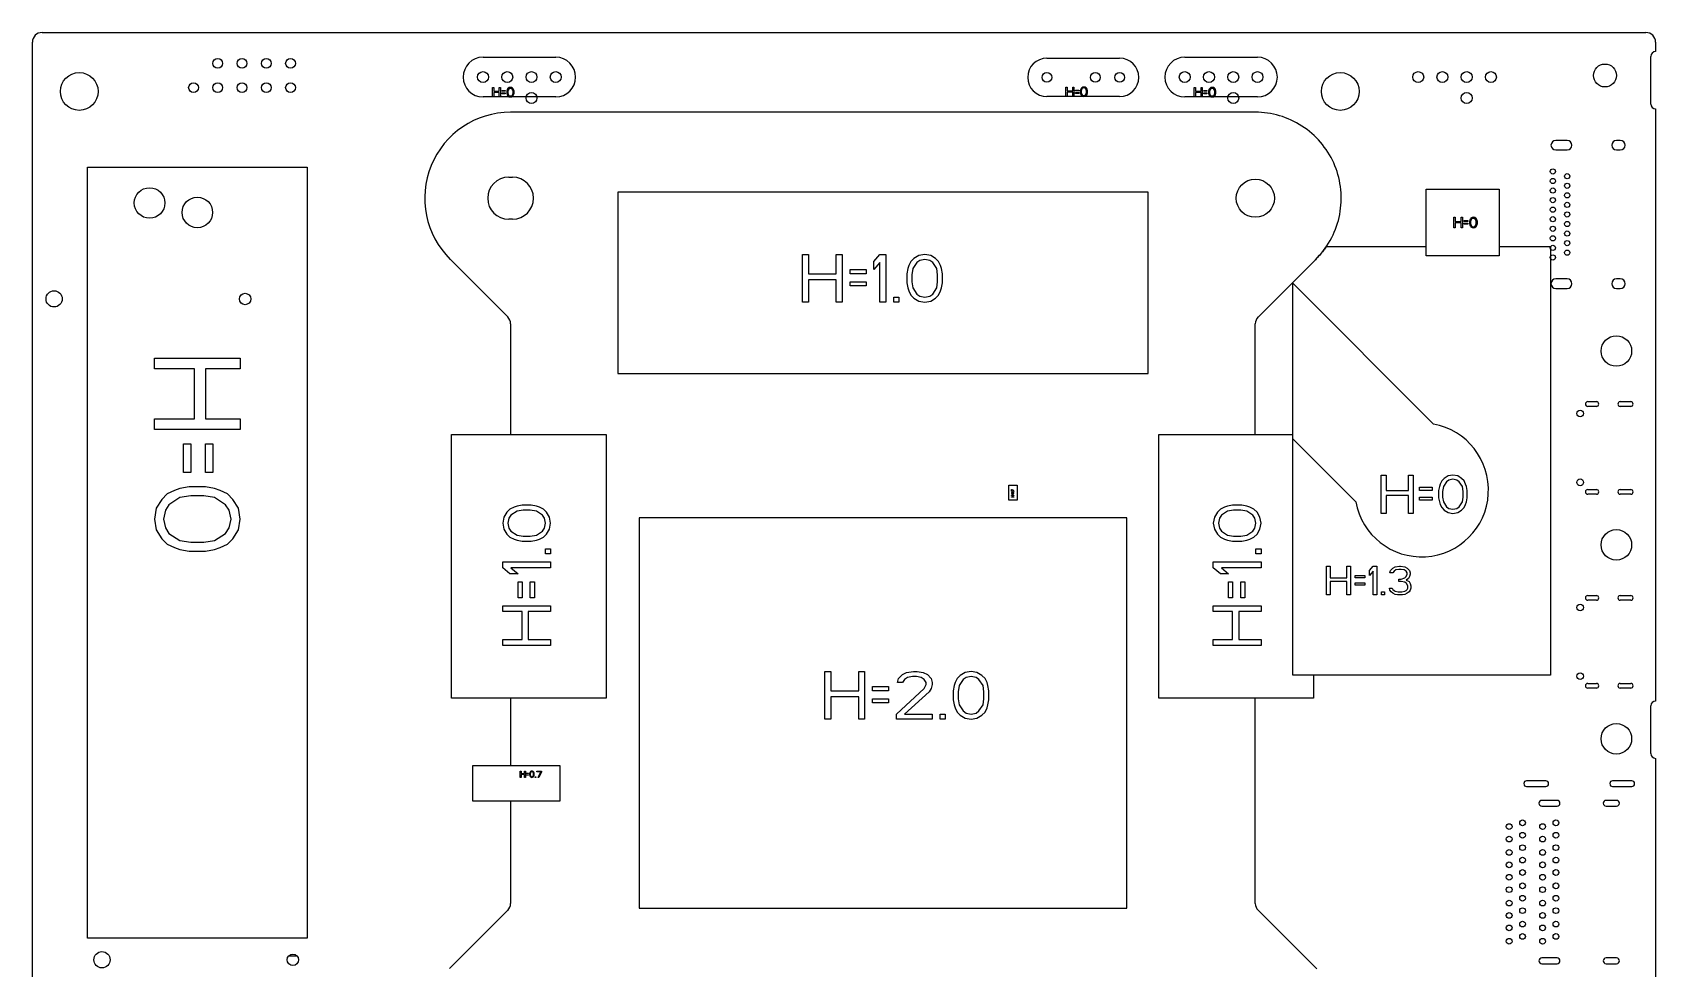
# Model space of a CAD drawing. Header units: millimetres. Extents: x 0 to 841, y 0 to 594.
# Drawn here: x 467.2 to 637.2, y 385.1 to 483.1 of the extents above; entities that cross this region are included whole.
import ezdxf

# ---------------------------------------------------------------- set-up
doc = ezdxf.new("R2010")
doc.units = ezdxf.units.MM
doc.header["$LTSCALE"] = 46.255
doc.layers.add('ASSEM_MEM', color=7, linetype='CONTINUOUS')

msp = doc.modelspace()

# ---------------------------------------------------------------- linework, layer by layer
at = {"layer": 'ASSEM_MEM', "color": 7, "linetype": 'CONTINUOUS'}
for p, q in [((468.24, 483.1), (636.24, 483.1)), ((467.24, 314.1), (467.24, 482.1)), ((637.24, 482.1), (637.24, 481.1)), ((514.43, 480.51), (522.05, 480.51)), ((573.49, 480.41), (581.11, 480.41)), ((587.93, 480.51), (595.55, 480.51)), ((636.74, 475.6), (636.74, 480.6)), ((522.05, 476.35), (514.43, 476.35)), ((581.11, 476.39), (573.49, 476.39)), ((595.55, 476.35), (587.93, 476.35)), ((595.32, 474.75), (517.31, 474.75)), ((637.24, 475.1), (637.24, 413.1)), ((627.99, 471.8), (626.79, 471.8)), ((633.55, 471.8), (633.15, 471.8)), ((626.79, 470.8), (627.99, 470.8)), ((633.15, 470.8), (633.55, 470.8)), ((473.01, 388.26), (473.01, 469.01)), ((473.01, 469.01), (496.01, 469.01)), ((496.01, 469.01), (496.01, 388.26)), ((517.12, 467.95), (517.52, 467.95)), ((528.55, 466.39), (528.55, 447.41)), ((584.09, 466.39), (528.55, 466.39)), ((584.09, 447.41), (584.09, 466.39)), ((613.22, 459.7), (613.22, 466.7)), ((613.22, 466.7), (620.87, 466.7)), ((620.87, 466.7), (620.87, 459.7)), ((517.52, 463.55), (517.12, 463.55)), ((602.77, 460.7), (613.22, 460.7)), ((620.87, 460.7), (626.24, 460.7)), ((626.24, 460.7), (626.24, 415.8)), ((511, 459.35), (517.03, 453.32)), ((595.61, 453.31), (601.61, 459.31)), ((601.69, 459.39), (601.61, 459.31)), ((620.87, 459.7), (613.22, 459.7)), ((627.99, 457.3), (626.79, 457.3)), ((633.55, 457.3), (633.15, 457.3)), ((599.24, 415.8), (599.24, 456.94)), ((613.98, 442.09), (599.24, 456.84)), ((626.79, 456.3), (627.99, 456.3)), ((633.15, 456.3), (633.55, 456.3)), ((517.32, 452.61), (517.32, 441.01)), ((595.32, 441.01), (595.32, 452.61)), ((528.55, 447.41), (584.09, 447.41)), ((630.14, 444.45), (631.04, 444.45)), ((631.04, 443.95), (630.14, 443.95)), ((633.54, 444.45), (634.64, 444.45)), ((634.64, 443.95), (633.54, 443.95)), ((511.12, 413.41), (511.12, 441.01)), ((511.12, 441.01), (527.32, 441.01)), ((527.32, 441.01), (527.32, 413.41)), ((585.22, 413.41), (585.22, 441.01)), ((585.22, 441.01), (599.24, 441.01)), ((599.24, 440.57), (605.85, 433.96)), ((569.49, 434.12), (569.49, 435.69)), ((569.49, 435.69), (570.38, 435.69)), ((570.38, 435.69), (570.38, 434.12)), ((630.14, 435.25), (631.04, 435.25)), ((633.54, 435.25), (634.64, 435.25)), ((570.38, 434.12), (569.49, 434.12)), ((631.04, 434.75), (630.14, 434.75)), ((634.64, 434.75), (633.54, 434.75)), ((530.77, 432.27), (530.77, 391.4)), ((581.87, 432.27), (530.77, 432.27)), ((581.87, 391.4), (581.87, 432.27)), ((602.79, 427.21), (603.17, 427.21)), ((602.79, 424.21), (602.79, 427.21)), ((603.17, 427.21), (603.17, 426)), ((604.92, 427.21), (605.29, 427.21)), ((604.92, 426), (604.92, 427.21)), ((605.29, 427.21), (605.29, 424.21)), ((607.29, 426.76), (607.67, 427.21)), ((607.29, 426.25), (607.29, 426.76)), ((607.67, 426.7), (607.29, 426.25)), ((607.67, 427.21), (608.04, 427.21)), ((607.67, 424.21), (607.67, 426.7)), ((608.04, 427.21), (608.04, 424.21)), ((609.42, 426.51), (609.48, 426.76)), ((609.48, 426.76), (609.73, 427.02)), ((609.73, 427.02), (609.98, 427.15)), ((609.86, 426.7), (609.73, 426.51)), ((610.04, 426.83), (609.86, 426.7)), ((609.98, 427.15), (610.42, 427.21)), ((610.36, 426.89), (610.04, 426.83)), ((610.61, 426.89), (610.36, 426.89)), ((610.42, 427.21), (610.54, 427.21)), ((610.54, 427.21), (610.98, 427.15)), ((610.92, 426.83), (610.61, 426.89)), ((611.11, 426.7), (610.92, 426.83)), ((610.98, 427.15), (611.23, 427.02)), ((611.23, 426.51), (611.11, 426.7)), ((611.23, 427.02), (611.48, 426.76)), ((611.48, 426.76), (611.54, 426.51)), ((603.17, 426), (604.92, 426)), ((604.92, 425.62), (603.17, 425.62)), ((603.17, 425.62), (603.17, 424.21)), ((604.92, 424.21), (604.92, 425.62)), ((605.79, 426.25), (606.79, 426.25)), ((605.79, 426), (605.79, 426.25)), ((606.79, 426), (605.79, 426)), ((605.79, 425.49), (606.79, 425.49)), ((605.79, 425.23), (605.79, 425.49)), ((606.79, 425.23), (605.79, 425.23)), ((606.79, 426.25), (606.79, 426)), ((606.79, 425.49), (606.79, 425.23)), ((609.73, 426.51), (609.42, 426.51)), ((610.36, 425.87), (610.61, 425.87)), ((610.36, 425.62), (610.36, 425.87)), ((610.61, 425.62), (610.36, 425.62)), ((610.61, 425.87), (610.98, 426)), ((610.98, 425.55), (610.61, 425.62)), ((610.98, 426), (611.11, 426.13)), ((611.17, 425.42), (610.98, 425.55)), ((611.11, 426.13), (611.23, 426.38)), ((611.36, 425.93), (611.11, 425.74)), ((611.11, 425.74), (611.42, 425.62)), ((611.29, 425.17), (611.17, 425.42)), ((611.23, 426.38), (611.23, 426.51)), ((611.29, 424.91), (611.29, 425.17)), ((611.48, 426.13), (611.36, 425.93)), ((611.42, 425.62), (611.54, 425.42)), ((611.54, 426.38), (611.48, 426.13)), ((611.54, 426.51), (611.54, 426.38)), ((611.54, 425.42), (611.61, 425.17)), ((611.61, 425.17), (611.61, 424.91)), ((603.17, 424.21), (602.79, 424.21)), ((605.29, 424.21), (604.92, 424.21)), ((608.04, 424.21), (607.67, 424.21)), ((608.54, 424.53), (608.86, 424.53)), ((608.54, 424.21), (608.54, 424.53)), ((608.86, 424.21), (608.54, 424.21)), ((608.86, 424.53), (608.86, 424.21)), ((609.36, 424.91), (609.67, 424.91)), ((609.42, 424.72), (609.36, 424.91)), ((609.54, 424.53), (609.42, 424.72)), ((609.73, 424.4), (609.54, 424.53)), ((609.67, 424.91), (609.73, 424.79)), ((609.73, 424.79), (609.86, 424.66)), ((609.98, 424.27), (609.73, 424.4)), ((609.86, 424.66), (609.98, 424.59)), ((609.98, 424.59), (610.29, 424.53)), ((610.23, 424.21), (609.98, 424.27)), ((610.73, 424.21), (610.23, 424.21)), ((610.29, 424.53), (610.67, 424.53)), ((610.67, 424.53), (610.98, 424.59)), ((610.98, 424.27), (610.73, 424.21)), ((610.98, 424.59), (611.11, 424.66)), ((611.23, 424.4), (610.98, 424.27)), ((611.11, 424.66), (611.23, 424.79)), ((611.23, 424.79), (611.29, 424.91)), ((611.42, 424.53), (611.23, 424.4)), ((611.54, 424.72), (611.42, 424.53)), ((611.61, 424.91), (611.54, 424.72)), ((630.14, 424.15), (631.04, 424.15)), ((631.04, 423.65), (630.14, 423.65)), ((633.54, 424.15), (634.64, 424.15)), ((634.64, 423.65), (633.54, 423.65)), ((626.24, 415.8), (599.24, 415.8)), ((601.42, 415.8), (601.42, 413.41)), ((630.14, 414.95), (631.04, 414.95)), ((633.54, 414.95), (634.64, 414.95)), ((527.32, 413.41), (511.12, 413.41)), ((517.32, 413.41), (517.32, 406.34)), ((601.42, 413.41), (585.22, 413.41)), ((595.32, 391.9), (595.32, 413.41)), ((631.04, 414.45), (630.14, 414.45)), ((634.64, 414.45), (633.54, 414.45)), ((636.74, 407.6), (636.74, 412.6)), ((513.35, 402.63), (513.35, 406.34)), ((513.35, 406.34), (522.49, 406.34)), ((522.49, 406.34), (522.49, 402.63)), ((637.24, 407.1), (637.24, 332.1)), ((625.74, 404.75), (623.74, 404.75)), ((634.75, 404.75), (632.75, 404.75)), ((623.74, 404.15), (625.74, 404.15)), ((632.75, 404.15), (634.75, 404.15)), ((522.49, 402.63), (513.35, 402.63)), ((517.32, 402.63), (517.32, 391.89)), ((626.93, 402.7), (625.33, 402.7)), ((625.33, 402.1), (626.93, 402.1)), ((633.16, 402.7), (632.06, 402.7)), ((632.06, 402.1), (633.16, 402.1)), ((517.03, 391.19), (510.93, 385.09)), ((530.77, 391.4), (581.87, 391.4)), ((601.75, 385.05), (595.61, 391.19)), ((496.01, 388.26), (473.01, 388.26)), ((494.95, 386.4), (494.08, 386.4)), ((626.93, 386.2), (625.33, 386.2)), ((633.16, 386.2), (632.06, 386.2)), ((625.33, 385.6), (626.93, 385.6)), ((632.06, 385.6), (633.16, 385.6))]:
    msp.add_line(p, q, dxfattribs=at)
at = {"layer": 'ASSEM_MEM', "color": 40, "linetype": 'CONTINUOUS'}
for p, q in [((515.43, 476.35), (515.43, 477.35)), ((515.43, 477.35), (515.56, 477.35)), ((515.56, 477.35), (515.56, 476.95)), ((515.56, 476.95), (516.14, 476.95)), ((515.56, 476.82), (515.56, 476.35)), ((516.14, 476.82), (515.56, 476.82)), ((516.14, 476.95), (516.14, 477.35)), ((516.14, 477.35), (516.26, 477.35)), ((516.14, 476.35), (516.14, 476.82)), ((516.26, 477.35), (516.26, 476.35)), ((516.43, 476.95), (516.43, 477.04)), ((516.43, 477.04), (516.76, 477.04)), ((516.76, 476.95), (516.43, 476.95)), ((516.43, 476.69), (516.43, 476.78)), ((516.43, 476.78), (516.76, 476.78)), ((516.76, 476.69), (516.43, 476.69)), ((516.76, 477.04), (516.76, 476.95)), ((516.76, 476.78), (516.76, 476.69)), ((516.95, 477.06), (516.93, 476.95)), ((516.93, 476.95), (516.93, 476.76)), ((516.93, 476.76), (516.95, 476.65)), ((516.97, 477.12), (516.95, 477.06)), ((516.95, 476.65), (516.97, 476.59)), ((517.01, 477.21), (516.97, 477.12)), ((516.97, 476.59), (517.01, 476.5)), ((517.08, 477.27), (517.01, 477.21)), ((517.01, 476.5), (517.08, 476.44)), ((517.06, 477.06), (517.03, 476.93)), ((517.03, 476.93), (517.03, 476.78)), ((517.03, 476.78), (517.06, 476.65)), ((517.14, 477.18), (517.06, 477.06)), ((517.06, 476.65), (517.14, 476.52)), ((517.18, 477.33), (517.08, 477.27)), ((517.08, 476.44), (517.18, 476.38)), ((517.2, 477.23), (517.14, 477.18)), ((517.14, 476.52), (517.2, 476.48)), ((517.31, 477.35), (517.18, 477.33)), ((517.18, 476.38), (517.31, 476.35)), ((517.31, 477.25), (517.2, 477.23)), ((517.2, 476.48), (517.31, 476.46)), ((517.43, 477.33), (517.31, 477.35)), ((517.41, 477.23), (517.31, 477.25)), ((517.31, 476.46), (517.41, 476.48)), ((517.31, 476.35), (517.43, 476.38)), ((517.47, 477.18), (517.41, 477.23)), ((517.41, 476.48), (517.47, 476.52)), ((517.53, 477.27), (517.43, 477.33)), ((517.43, 476.38), (517.53, 476.44)), ((517.56, 477.06), (517.47, 477.18)), ((517.47, 476.52), (517.56, 476.65)), ((517.6, 477.21), (517.53, 477.27)), ((517.53, 476.44), (517.6, 476.5)), ((517.58, 476.93), (517.56, 477.06)), ((517.56, 476.65), (517.58, 476.78)), ((517.58, 476.78), (517.58, 476.93)), ((517.64, 477.12), (517.6, 477.21)), ((517.6, 476.5), (517.64, 476.59)), ((517.66, 477.06), (517.64, 477.12)), ((517.64, 476.59), (517.66, 476.65)), ((517.68, 476.95), (517.66, 477.06)), ((517.66, 476.65), (517.68, 476.76)), ((517.68, 476.76), (517.68, 476.95)), ((575.49, 476.39), (575.49, 477.39)), ((575.49, 477.39), (575.62, 477.39)), ((575.62, 477.39), (575.62, 476.99)), ((575.62, 476.99), (576.2, 476.99)), ((575.62, 476.86), (575.62, 476.39)), ((576.2, 476.86), (575.62, 476.86)), ((576.2, 476.99), (576.2, 477.39)), ((576.2, 477.39), (576.32, 477.39)), ((576.2, 476.39), (576.2, 476.86)), ((576.32, 477.39), (576.32, 476.39)), ((576.49, 476.99), (576.49, 477.07)), ((576.49, 477.07), (576.82, 477.07)), ((576.82, 476.99), (576.49, 476.99)), ((576.49, 476.73), (576.49, 476.82)), ((576.49, 476.82), (576.82, 476.82)), ((576.82, 476.73), (576.49, 476.73)), ((576.82, 477.07), (576.82, 476.99)), ((576.82, 476.82), (576.82, 476.73)), ((577.01, 477.1), (576.99, 476.99)), ((576.99, 476.99), (576.99, 476.8)), ((576.99, 476.8), (577.01, 476.69)), ((577.03, 477.16), (577.01, 477.1)), ((577.01, 476.69), (577.03, 476.63)), ((577.07, 477.24), (577.03, 477.16)), ((577.03, 476.63), (577.07, 476.54)), ((577.14, 477.31), (577.07, 477.24)), ((577.07, 476.54), (577.14, 476.48)), ((577.12, 477.1), (577.09, 476.97)), ((577.09, 476.97), (577.09, 476.82)), ((577.09, 476.82), (577.12, 476.69)), ((577.2, 477.22), (577.12, 477.1)), ((577.12, 476.69), (577.2, 476.56)), ((577.24, 477.37), (577.14, 477.31)), ((577.14, 476.48), (577.24, 476.42)), ((577.26, 477.27), (577.2, 477.22)), ((577.2, 476.56), (577.26, 476.52)), ((577.37, 477.39), (577.24, 477.37)), ((577.24, 476.42), (577.37, 476.39)), ((577.37, 477.29), (577.26, 477.27)), ((577.26, 476.52), (577.37, 476.5)), ((577.49, 477.37), (577.37, 477.39)), ((577.47, 477.27), (577.37, 477.29)), ((577.37, 476.5), (577.47, 476.52)), ((577.37, 476.39), (577.49, 476.42)), ((577.53, 477.22), (577.47, 477.27)), ((577.47, 476.52), (577.53, 476.56)), ((577.59, 477.31), (577.49, 477.37)), ((577.49, 476.42), (577.59, 476.48)), ((577.62, 477.1), (577.53, 477.22)), ((577.53, 476.56), (577.62, 476.69)), ((577.66, 477.24), (577.59, 477.31)), ((577.59, 476.48), (577.66, 476.54)), ((577.64, 476.97), (577.62, 477.1)), ((577.62, 476.69), (577.64, 476.82)), ((577.64, 476.82), (577.64, 476.97)), ((577.7, 477.16), (577.66, 477.24)), ((577.66, 476.54), (577.7, 476.63)), ((577.72, 477.1), (577.7, 477.16)), ((577.7, 476.63), (577.72, 476.69)), ((577.74, 476.99), (577.72, 477.1)), ((577.72, 476.69), (577.74, 476.8)), ((577.74, 476.8), (577.74, 476.99)), ((588.93, 476.35), (588.93, 477.35)), ((588.93, 477.35), (589.06, 477.35)), ((589.06, 477.35), (589.06, 476.95)), ((589.06, 476.95), (589.64, 476.95)), ((589.06, 476.82), (589.06, 476.35)), ((589.64, 476.82), (589.06, 476.82)), ((589.64, 476.95), (589.64, 477.35)), ((589.64, 477.35), (589.76, 477.35)), ((589.64, 476.35), (589.64, 476.82)), ((589.76, 477.35), (589.76, 476.35)), ((589.93, 476.95), (589.93, 477.04)), ((589.93, 477.04), (590.26, 477.04)), ((590.26, 476.95), (589.93, 476.95)), ((589.93, 476.69), (589.93, 476.78)), ((589.93, 476.78), (590.26, 476.78)), ((590.26, 476.69), (589.93, 476.69)), ((590.26, 477.04), (590.26, 476.95)), ((590.26, 476.78), (590.26, 476.69)), ((590.45, 477.06), (590.43, 476.95)), ((590.43, 476.95), (590.43, 476.76)), ((590.43, 476.76), (590.45, 476.65)), ((590.47, 477.12), (590.45, 477.06)), ((590.45, 476.65), (590.47, 476.59)), ((590.51, 477.21), (590.47, 477.12)), ((590.47, 476.59), (590.51, 476.5)), ((590.58, 477.27), (590.51, 477.21)), ((590.51, 476.5), (590.58, 476.44)), ((590.56, 477.06), (590.53, 476.93)), ((590.53, 476.93), (590.53, 476.78)), ((590.53, 476.78), (590.56, 476.65)), ((590.64, 477.18), (590.56, 477.06)), ((590.56, 476.65), (590.64, 476.52)), ((590.68, 477.33), (590.58, 477.27)), ((590.58, 476.44), (590.68, 476.38)), ((590.7, 477.23), (590.64, 477.18)), ((590.64, 476.52), (590.7, 476.48)), ((590.81, 477.35), (590.68, 477.33)), ((590.68, 476.38), (590.81, 476.35)), ((590.81, 477.25), (590.7, 477.23)), ((590.7, 476.48), (590.81, 476.46)), ((590.93, 477.33), (590.81, 477.35)), ((590.91, 477.23), (590.81, 477.25)), ((590.81, 476.46), (590.91, 476.48)), ((590.81, 476.35), (590.93, 476.38)), ((590.97, 477.18), (590.91, 477.23)), ((590.91, 476.48), (590.97, 476.52)), ((591.03, 477.27), (590.93, 477.33)), ((590.93, 476.38), (591.03, 476.44)), ((591.06, 477.06), (590.97, 477.18)), ((590.97, 476.52), (591.06, 476.65)), ((591.1, 477.21), (591.03, 477.27)), ((591.03, 476.44), (591.1, 476.5)), ((591.08, 476.93), (591.06, 477.06)), ((591.06, 476.65), (591.08, 476.78)), ((591.08, 476.78), (591.08, 476.93)), ((591.14, 477.12), (591.1, 477.21)), ((591.1, 476.5), (591.14, 476.59)), ((591.16, 477.06), (591.14, 477.12)), ((591.14, 476.59), (591.16, 476.65)), ((591.18, 476.95), (591.16, 477.06)), ((591.16, 476.65), (591.18, 476.76)), ((591.18, 476.76), (591.18, 476.95)), ((616.1, 462.66), (616.1, 463.76)), ((616.1, 463.76), (616.24, 463.76)), ((616.24, 462.66), (616.1, 462.66)), ((616.24, 463.76), (616.24, 463.31)), ((616.24, 463.31), (616.88, 463.31)), ((616.24, 463.17), (616.24, 462.66)), ((616.88, 463.17), (616.24, 463.17)), ((616.88, 463.31), (616.88, 463.76)), ((616.88, 463.76), (617.02, 463.76)), ((616.88, 462.66), (616.88, 463.17)), ((617.02, 462.66), (616.88, 462.66)), ((617.02, 463.76), (617.02, 462.66)), ((617.2, 463.31), (617.2, 463.4)), ((617.2, 463.4), (617.57, 463.4)), ((617.57, 463.31), (617.2, 463.31)), ((617.2, 463.03), (617.2, 463.12)), ((617.2, 463.12), (617.57, 463.12)), ((617.57, 463.03), (617.2, 463.03)), ((617.57, 463.4), (617.57, 463.31)), ((617.57, 463.12), (617.57, 463.03)), ((617.78, 463.43), (617.75, 463.31)), ((617.75, 463.31), (617.75, 463.1)), ((617.75, 463.1), (617.78, 462.98)), ((617.8, 463.5), (617.78, 463.43)), ((617.78, 462.98), (617.8, 462.91)), ((617.85, 463.59), (617.8, 463.5)), ((617.8, 462.91), (617.85, 462.82)), ((617.91, 463.66), (617.85, 463.59)), ((617.85, 462.82), (617.91, 462.75)), ((617.89, 463.43), (617.87, 463.29)), ((617.87, 463.29), (617.87, 463.12)), ((617.87, 463.12), (617.89, 462.98)), ((617.98, 463.57), (617.89, 463.43)), ((617.89, 462.98), (617.98, 462.84)), ((618.03, 463.73), (617.91, 463.66)), ((617.91, 462.75), (618.03, 462.68)), ((618.05, 463.62), (617.98, 463.57)), ((617.98, 462.84), (618.05, 462.8)), ((618.17, 463.76), (618.03, 463.73)), ((618.03, 462.68), (618.17, 462.66)), ((618.17, 463.64), (618.05, 463.62)), ((618.05, 462.8), (618.17, 462.77)), ((618.3, 463.73), (618.17, 463.76)), ((618.28, 463.62), (618.17, 463.64)), ((618.17, 462.77), (618.28, 462.8)), ((618.17, 462.66), (618.3, 462.68)), ((618.35, 463.57), (618.28, 463.62)), ((618.28, 462.8), (618.35, 462.84)), ((618.42, 463.66), (618.3, 463.73)), ((618.3, 462.68), (618.42, 462.75)), ((618.44, 463.43), (618.35, 463.57)), ((618.35, 462.84), (618.44, 462.98)), ((618.49, 463.59), (618.42, 463.66)), ((618.42, 462.75), (618.49, 462.82)), ((618.46, 463.29), (618.44, 463.43)), ((618.44, 462.98), (618.46, 463.12)), ((618.46, 463.12), (618.46, 463.29)), ((618.53, 463.5), (618.49, 463.59)), ((618.49, 462.82), (618.53, 462.91)), ((618.56, 463.43), (618.53, 463.5)), ((618.53, 462.91), (618.56, 462.98)), ((618.58, 463.31), (618.56, 463.43)), ((618.56, 462.98), (618.58, 463.1)), ((618.58, 463.1), (618.58, 463.31)), ((547.88, 454.87), (547.88, 459.87)), ((547.88, 459.87), (548.51, 459.87)), ((548.51, 459.87), (548.51, 457.84)), ((551.43, 457.84), (551.43, 459.87)), ((551.43, 459.87), (552.05, 459.87)), ((552.05, 459.87), (552.05, 454.87)), ((555.38, 459.12), (556.01, 459.87)), ((555.38, 458.27), (555.38, 459.12)), ((556.01, 459.01), (555.38, 458.27)), ((556.01, 459.87), (556.63, 459.87)), ((556.01, 454.87), (556.01, 459.01)), ((556.63, 459.87), (556.63, 454.87)), ((559.24, 459.12), (559.03, 458.69)), ((559.55, 459.44), (559.24, 459.12)), ((559.86, 459.01), (559.45, 458.38)), ((560.07, 459.76), (559.55, 459.44)), ((560.18, 459.23), (559.86, 459.01)), ((560.7, 459.87), (560.07, 459.76)), ((560.7, 459.33), (560.18, 459.23)), ((561.32, 459.76), (560.7, 459.87)), ((561.22, 459.23), (560.7, 459.33)), ((561.53, 459.01), (561.22, 459.23)), ((561.84, 459.44), (561.32, 459.76)), ((561.95, 458.38), (561.53, 459.01)), ((562.15, 459.12), (561.84, 459.44)), ((562.36, 458.69), (562.15, 459.12)), ((548.51, 457.84), (551.43, 457.84)), ((552.88, 457.84), (552.88, 458.27)), ((552.88, 458.27), (554.55, 458.27)), ((554.55, 457.84), (552.88, 457.84)), ((554.55, 458.27), (554.55, 457.84)), ((558.93, 458.38), (558.82, 457.84)), ((558.82, 457.84), (558.82, 456.89)), ((559.03, 458.69), (558.93, 458.38)), ((559.45, 458.38), (559.34, 457.74)), ((559.34, 457.74), (559.34, 456.99)), ((562.05, 457.74), (561.95, 458.38)), ((562.05, 456.99), (562.05, 457.74)), ((562.47, 458.38), (562.36, 458.69)), ((562.57, 457.84), (562.47, 458.38)), ((562.57, 456.89), (562.57, 457.84)), ((548.51, 457.21), (548.51, 454.87)), ((551.43, 457.21), (548.51, 457.21)), ((551.43, 454.87), (551.43, 457.21)), ((552.88, 456.57), (552.88, 456.99)), ((552.88, 456.99), (554.55, 456.99)), ((554.55, 456.57), (552.88, 456.57)), ((554.55, 456.99), (554.55, 456.57)), ((558.82, 456.89), (558.93, 456.35)), ((558.93, 456.35), (559.03, 456.04)), ((559.03, 456.04), (559.24, 455.61)), ((559.24, 455.61), (559.55, 455.29)), ((559.34, 456.99), (559.45, 456.35)), ((559.45, 456.35), (559.86, 455.72)), ((559.86, 455.72), (560.18, 455.5)), ((561.22, 455.5), (561.53, 455.72)), ((561.53, 455.72), (561.95, 456.35)), ((561.84, 455.29), (562.15, 455.61)), ((561.95, 456.35), (562.05, 456.99)), ((562.15, 455.61), (562.36, 456.04)), ((562.36, 456.04), (562.47, 456.35)), ((562.47, 456.35), (562.57, 456.89)), ((548.51, 454.87), (547.88, 454.87)), ((552.05, 454.87), (551.43, 454.87)), ((556.63, 454.87), (556.01, 454.87)), ((557.47, 454.87), (557.47, 455.4)), ((557.47, 455.4), (557.99, 455.4)), ((557.99, 454.87), (557.47, 454.87)), ((557.99, 455.4), (557.99, 454.87)), ((559.55, 455.29), (560.07, 454.97)), ((560.07, 454.97), (560.7, 454.87)), ((560.18, 455.5), (560.7, 455.4)), ((560.7, 455.4), (561.22, 455.5)), ((560.7, 454.87), (561.32, 454.97)), ((561.32, 454.97), (561.84, 455.29)), ((480.01, 447.89), (480.01, 449.01)), ((480.01, 449.01), (489, 449.01)), ((489, 449.01), (489, 447.89)), ((484.22, 447.89), (480.01, 447.89)), ((484.22, 442.65), (484.22, 447.89)), ((485.37, 447.89), (485.37, 442.65)), ((489, 447.89), (485.37, 447.89)), ((480.01, 441.52), (480.01, 442.65)), ((480.01, 442.65), (484.22, 442.65)), ((485.37, 442.65), (489, 442.65)), ((489, 442.65), (489, 441.52)), ((489, 441.52), (480.01, 441.52)), ((483.07, 437.03), (483.07, 440.02)), ((483.07, 440.02), (483.84, 440.02)), ((483.84, 440.02), (483.84, 437.03)), ((485.37, 437.03), (485.37, 440.02)), ((485.37, 440.02), (486.13, 440.02)), ((486.13, 440.02), (486.13, 437.03)), ((483.84, 437.03), (483.07, 437.03)), ((486.13, 437.03), (485.37, 437.03)), ((482.69, 435.34), (482.11, 435.15)), ((483.64, 435.53), (482.69, 435.34)), ((485.37, 435.53), (483.64, 435.53)), ((486.32, 435.34), (485.37, 435.53)), ((486.9, 435.15), (486.32, 435.34)), ((569.79, 435.08), (569.79, 435.25)), ((569.79, 435.25), (569.82, 435.25)), ((569.82, 435.25), (570.02, 435.16)), ((569.82, 435.22), (569.82, 435.08)), ((570.02, 435.13), (569.82, 435.22)), ((608.52, 436.75), (609.02, 436.75)), ((608.52, 432.75), (608.52, 436.75)), ((609.02, 436.75), (609.02, 435.14)), ((611.35, 436.75), (611.85, 436.75)), ((611.35, 435.14), (611.35, 436.75)), ((611.85, 436.75), (611.85, 432.75)), ((612.52, 435.48), (613.85, 435.48)), ((612.52, 435.14), (612.52, 435.48)), ((613.85, 435.48), (613.85, 435.14)), ((614.6, 435.56), (614.52, 435.14)), ((614.68, 435.82), (614.6, 435.56)), ((614.85, 436.16), (614.68, 435.82)), ((615.1, 436.41), (614.85, 436.16)), ((615.02, 435.56), (614.93, 435.05)), ((615.35, 436.07), (615.02, 435.56)), ((615.52, 436.67), (615.1, 436.41)), ((615.6, 436.24), (615.35, 436.07)), ((616.02, 436.75), (615.52, 436.67)), ((616.02, 436.33), (615.6, 436.24)), ((616.52, 436.67), (616.02, 436.75)), ((616.43, 436.24), (616.02, 436.33)), ((616.68, 436.07), (616.43, 436.24)), ((616.93, 436.41), (616.52, 436.67)), ((617.02, 435.56), (616.68, 436.07)), ((617.18, 436.16), (616.93, 436.41)), ((617.1, 435.05), (617.02, 435.56)), ((617.35, 435.82), (617.18, 436.16)), ((617.43, 435.56), (617.35, 435.82)), ((617.52, 435.14), (617.43, 435.56)), ((480.78, 434.22), (480.2, 433.28)), ((481.35, 434.78), (480.78, 434.22)), ((481.54, 433.66), (481.16, 433.09)), ((482.11, 435.15), (481.35, 434.78)), ((482.69, 434.41), (481.54, 433.66)), ((483.84, 434.59), (482.69, 434.41)), ((485.18, 434.59), (483.84, 434.59)), ((486.32, 434.41), (485.18, 434.59)), ((487.47, 433.66), (486.32, 434.41)), ((487.66, 434.78), (486.9, 435.15)), ((487.85, 433.09), (487.47, 433.66)), ((488.24, 434.22), (487.66, 434.78)), ((488.81, 433.28), (488.24, 434.22)), ((518.53, 433.6), (518, 433.5)), ((519.49, 433.6), (518.53, 433.6)), ((520.02, 433.5), (519.49, 433.6)), ((569.82, 435.08), (569.79, 435.08)), ((569.8, 434.92), (569.79, 434.89)), ((569.79, 434.89), (569.8, 434.86)), ((569.79, 434.62), (569.79, 434.65)), ((569.79, 434.65), (570.02, 434.65)), ((569.89, 434.62), (569.79, 434.62)), ((569.79, 434.46), (569.79, 434.49)), ((569.79, 434.49), (569.89, 434.49)), ((570.02, 434.46), (569.79, 434.46)), ((569.81, 434.94), (569.8, 434.92)), ((569.8, 434.86), (569.81, 434.84)), ((569.83, 434.96), (569.81, 434.94)), ((569.81, 434.84), (569.83, 434.82)), ((569.83, 434.93), (569.82, 434.92)), ((569.82, 434.92), (569.82, 434.89)), ((569.82, 434.89), (569.82, 434.87)), ((569.82, 434.87), (569.83, 434.85)), ((569.85, 434.97), (569.83, 434.96)), ((569.86, 434.95), (569.83, 434.93)), ((569.83, 434.85), (569.86, 434.83)), ((569.83, 434.82), (569.85, 434.81)), ((569.86, 434.97), (569.85, 434.97)), ((569.85, 434.81), (569.86, 434.81)), ((569.89, 434.98), (569.86, 434.97)), ((569.89, 434.95), (569.86, 434.95)), ((569.86, 434.83), (569.89, 434.83)), ((569.86, 434.81), (569.89, 434.81)), ((569.87, 434.69), (569.87, 434.77)), ((569.87, 434.77), (569.89, 434.77)), ((569.89, 434.69), (569.87, 434.69)), ((569.93, 434.98), (569.89, 434.98)), ((569.92, 434.95), (569.89, 434.95)), ((569.89, 434.83), (569.92, 434.83)), ((569.89, 434.81), (569.93, 434.81)), ((569.89, 434.77), (569.89, 434.69)), ((569.89, 434.49), (569.89, 434.62)), ((569.95, 434.95), (569.92, 434.95)), ((569.92, 434.83), (569.95, 434.83)), ((569.92, 434.69), (569.92, 434.77)), ((569.92, 434.77), (569.94, 434.77)), ((569.94, 434.69), (569.92, 434.69)), ((569.92, 434.62), (569.92, 434.49)), ((570.02, 434.62), (569.92, 434.62)), ((569.92, 434.49), (570.02, 434.49)), ((569.95, 434.97), (569.93, 434.98)), ((569.93, 434.81), (569.95, 434.81)), ((569.94, 434.77), (569.94, 434.69)), ((569.97, 434.97), (569.95, 434.97)), ((569.98, 434.93), (569.95, 434.95)), ((569.95, 434.83), (569.98, 434.85)), ((569.95, 434.81), (569.97, 434.81)), ((569.99, 434.96), (569.97, 434.97)), ((569.97, 434.81), (569.99, 434.82)), ((569.99, 434.92), (569.98, 434.93)), ((569.98, 434.85), (569.99, 434.87)), ((570, 434.94), (569.99, 434.96)), ((570, 434.89), (569.99, 434.92)), ((569.99, 434.87), (570, 434.89)), ((569.99, 434.82), (570, 434.84)), ((570, 435.02), (570, 435.04)), ((570, 435.04), (570.02, 435.04)), ((570.02, 435.02), (570, 435.02)), ((570.02, 434.92), (570, 434.94)), ((570, 434.84), (570.02, 434.86)), ((570.02, 435.16), (570.02, 435.13)), ((570.02, 435.04), (570.02, 435.02)), ((570.02, 434.89), (570.02, 434.92)), ((570.02, 434.86), (570.02, 434.89)), ((570.02, 434.65), (570.02, 434.62)), ((570.02, 434.49), (570.02, 434.46)), ((592.94, 433.6), (592.41, 433.5)), ((593.9, 433.6), (592.94, 433.6)), ((594.43, 433.5), (593.9, 433.6)), ((609.02, 435.14), (611.35, 435.14)), ((611.35, 434.63), (609.02, 434.63)), ((609.02, 434.63), (609.02, 432.75)), ((611.35, 432.75), (611.35, 434.63)), ((613.85, 435.14), (612.52, 435.14)), ((612.52, 434.46), (613.85, 434.46)), ((612.52, 434.12), (612.52, 434.46)), ((613.85, 434.12), (612.52, 434.12)), ((613.85, 434.46), (613.85, 434.12)), ((614.52, 435.14), (614.52, 434.37)), ((614.52, 434.37), (614.6, 433.95)), ((614.6, 433.95), (614.68, 433.69)), ((614.68, 433.69), (614.85, 433.35)), ((614.93, 435.05), (614.93, 434.46)), ((614.93, 434.46), (615.02, 433.95)), ((615.02, 433.95), (615.35, 433.44)), ((616.68, 433.44), (617.02, 433.95)), ((617.02, 433.95), (617.1, 434.46)), ((617.1, 434.46), (617.1, 435.05)), ((617.18, 433.35), (617.35, 433.69)), ((617.35, 433.69), (617.43, 433.95)), ((617.43, 433.95), (617.52, 434.37)), ((617.52, 434.37), (617.52, 435.14)), ((480.2, 433.28), (480.01, 432.16)), ((480.01, 432.16), (480.2, 431.03)), ((481.16, 433.09), (480.97, 432.16)), ((480.97, 432.16), (481.16, 431.22)), ((488.04, 432.16), (487.85, 433.09)), ((487.85, 431.22), (488.04, 432.16)), ((489, 432.16), (488.81, 433.28)), ((488.81, 431.03), (489, 432.16)), ((516.61, 432.35), (516.51, 431.73)), ((516.93, 432.87), (516.61, 432.35)), ((517.25, 433.18), (516.93, 432.87)), ((517.15, 432.25), (517.04, 431.73)), ((517.36, 432.56), (517.15, 432.25)), ((517.68, 433.39), (517.25, 433.18)), ((518, 432.98), (517.36, 432.56)), ((518, 433.5), (517.68, 433.39)), ((518.64, 433.08), (518, 432.98)), ((519.38, 433.08), (518.64, 433.08)), ((520.02, 432.98), (519.38, 433.08)), ((520.34, 433.39), (520.02, 433.5)), ((520.66, 432.56), (520.02, 432.98)), ((520.76, 433.18), (520.34, 433.39)), ((520.87, 432.25), (520.66, 432.56)), ((521.08, 432.87), (520.76, 433.18)), ((520.98, 431.73), (520.87, 432.25)), ((521.4, 432.35), (521.08, 432.87)), ((521.51, 431.73), (521.4, 432.35)), ((591.03, 432.35), (590.92, 431.73)), ((591.35, 432.87), (591.03, 432.35)), ((591.67, 433.18), (591.35, 432.87)), ((591.56, 432.25), (591.45, 431.73)), ((591.77, 432.56), (591.56, 432.25)), ((592.09, 433.39), (591.67, 433.18)), ((592.41, 432.98), (591.77, 432.56)), ((592.41, 433.5), (592.09, 433.39)), ((593.05, 433.08), (592.41, 432.98)), ((593.79, 433.08), (593.05, 433.08)), ((594.43, 432.98), (593.79, 433.08)), ((594.75, 433.39), (594.43, 433.5)), ((595.07, 432.56), (594.43, 432.98)), ((595.18, 433.18), (594.75, 433.39)), ((595.28, 432.25), (595.07, 432.56)), ((595.5, 432.87), (595.18, 433.18)), ((595.39, 431.73), (595.28, 432.25)), ((595.81, 432.35), (595.5, 432.87)), ((595.92, 431.73), (595.81, 432.35)), ((609.02, 432.75), (608.52, 432.75)), ((611.85, 432.75), (611.35, 432.75)), ((614.85, 433.35), (615.1, 433.09)), ((615.1, 433.09), (615.52, 432.84)), ((615.35, 433.44), (615.6, 433.27)), ((615.52, 432.84), (616.02, 432.75)), ((615.6, 433.27), (616.02, 433.18)), ((616.02, 433.18), (616.43, 433.27)), ((616.02, 432.75), (616.52, 432.84)), ((616.43, 433.27), (616.68, 433.44)), ((616.52, 432.84), (616.93, 433.09)), ((616.93, 433.09), (617.18, 433.35)), ((480.2, 431.03), (480.78, 430.1)), ((481.16, 431.22), (481.54, 430.66)), ((481.54, 430.66), (482.69, 429.91)), ((486.32, 429.91), (487.47, 430.66)), ((487.47, 430.66), (487.85, 431.22)), ((488.24, 430.1), (488.81, 431.03)), ((516.51, 431.73), (516.61, 431.1)), ((516.61, 431.1), (516.93, 430.58)), ((516.93, 430.58), (517.25, 430.27)), ((517.04, 431.73), (517.15, 431.21)), ((517.15, 431.21), (517.36, 430.89)), ((517.25, 430.27), (517.68, 430.06)), ((517.36, 430.89), (518, 430.48)), ((518, 430.48), (518.64, 430.37)), ((518.64, 430.37), (519.38, 430.37)), ((519.38, 430.37), (520.02, 430.48)), ((520.02, 430.48), (520.66, 430.89)), ((520.34, 430.06), (520.76, 430.27)), ((520.66, 430.89), (520.87, 431.21)), ((520.76, 430.27), (521.08, 430.58)), ((520.87, 431.21), (520.98, 431.73)), ((521.08, 430.58), (521.4, 431.1)), ((521.4, 431.1), (521.51, 431.73)), ((590.92, 431.73), (591.03, 431.1)), ((591.03, 431.1), (591.35, 430.58)), ((591.35, 430.58), (591.67, 430.27)), ((591.45, 431.73), (591.56, 431.21)), ((591.56, 431.21), (591.77, 430.89)), ((591.67, 430.27), (592.09, 430.06)), ((591.77, 430.89), (592.41, 430.48)), ((592.41, 430.48), (593.05, 430.37)), ((593.05, 430.37), (593.79, 430.37)), ((593.79, 430.37), (594.43, 430.48)), ((594.43, 430.48), (595.07, 430.89)), ((594.75, 430.06), (595.18, 430.27)), ((595.07, 430.89), (595.28, 431.21)), ((595.18, 430.27), (595.5, 430.58)), ((595.28, 431.21), (595.39, 431.73)), ((595.5, 430.58), (595.81, 431.1)), ((595.81, 431.1), (595.92, 431.73)), ((480.78, 430.1), (481.35, 429.54)), ((481.35, 429.54), (482.11, 429.16)), ((482.11, 429.16), (482.69, 428.97)), ((482.69, 429.91), (483.84, 429.72)), ((482.69, 428.97), (483.64, 428.79)), ((483.64, 428.79), (485.37, 428.79)), ((483.84, 429.72), (485.18, 429.72)), ((485.18, 429.72), (486.32, 429.91)), ((485.37, 428.79), (486.32, 428.97)), ((486.32, 428.97), (486.9, 429.16)), ((486.9, 429.16), (487.66, 429.54)), ((487.66, 429.54), (488.24, 430.1)), ((517.68, 430.06), (518, 429.96)), ((518, 429.96), (518.53, 429.85)), ((518.53, 429.85), (519.49, 429.85)), ((519.49, 429.85), (520.02, 429.96)), ((520.02, 429.96), (520.34, 430.06)), ((520.98, 428.5), (520.98, 429.02)), ((520.98, 429.02), (521.51, 429.02)), ((521.51, 428.5), (520.98, 428.5)), ((521.51, 429.02), (521.51, 428.5)), ((592.09, 430.06), (592.41, 429.96)), ((592.41, 429.96), (592.94, 429.85)), ((592.94, 429.85), (593.9, 429.85)), ((593.9, 429.85), (594.43, 429.96)), ((594.43, 429.96), (594.75, 430.06)), ((595.39, 429.02), (595.92, 429.02)), ((595.39, 428.5), (595.39, 429.02)), ((595.92, 428.5), (595.39, 428.5)), ((595.92, 429.02), (595.92, 428.5)), ((516.51, 427.04), (516.51, 427.66)), ((516.51, 427.66), (521.51, 427.66)), ((517.25, 426.41), (516.51, 427.04)), ((517.36, 427.04), (518.1, 426.41)), ((521.51, 427.04), (517.36, 427.04)), ((521.51, 427.66), (521.51, 427.04)), ((590.92, 427.04), (590.92, 427.66)), ((590.92, 427.66), (595.92, 427.66)), ((591.67, 426.41), (590.92, 427.04)), ((595.92, 427.04), (591.77, 427.04)), ((591.77, 427.04), (592.52, 426.41)), ((595.92, 427.66), (595.92, 427.04)), ((518.1, 426.41), (517.25, 426.41)), ((518.1, 423.91), (518.1, 425.58)), ((518.1, 425.58), (518.53, 425.58)), ((518.53, 425.58), (518.53, 423.91)), ((519.38, 423.91), (519.38, 425.58)), ((519.38, 425.58), (519.81, 425.58)), ((519.81, 425.58), (519.81, 423.91)), ((592.52, 426.41), (591.67, 426.41)), ((592.52, 425.58), (592.94, 425.58)), ((592.52, 423.91), (592.52, 425.58)), ((592.94, 425.58), (592.94, 423.91)), ((593.79, 425.58), (594.22, 425.58)), ((593.79, 423.91), (593.79, 425.58)), ((594.22, 425.58), (594.22, 423.91)), ((518.53, 423.91), (518.1, 423.91)), ((519.81, 423.91), (519.38, 423.91)), ((592.94, 423.91), (592.52, 423.91)), ((594.22, 423.91), (593.79, 423.91)), ((516.51, 422.46), (516.51, 423.08)), ((516.51, 423.08), (521.51, 423.08)), ((518.53, 422.46), (516.51, 422.46)), ((518.53, 419.54), (518.53, 422.46)), ((519.17, 422.46), (519.17, 419.54)), ((521.51, 422.46), (519.17, 422.46)), ((521.51, 423.08), (521.51, 422.46)), ((590.92, 423.08), (595.92, 423.08)), ((590.92, 422.46), (590.92, 423.08)), ((592.94, 422.46), (590.92, 422.46)), ((592.94, 419.54), (592.94, 422.46)), ((595.92, 422.46), (593.58, 422.46)), ((593.58, 422.46), (593.58, 419.54)), ((595.92, 423.08), (595.92, 422.46)), ((516.51, 418.91), (516.51, 419.54)), ((516.51, 419.54), (518.53, 419.54)), ((521.51, 418.91), (516.51, 418.91)), ((519.17, 419.54), (521.51, 419.54)), ((521.51, 419.54), (521.51, 418.91)), ((590.92, 419.54), (592.94, 419.54)), ((590.92, 418.91), (590.92, 419.54)), ((595.92, 418.91), (590.92, 418.91)), ((593.58, 419.54), (595.92, 419.54)), ((595.92, 419.54), (595.92, 418.91)), ((550.24, 411.2), (550.24, 416.2)), ((550.24, 416.2), (550.86, 416.2)), ((550.86, 416.2), (550.86, 414.18)), ((553.78, 414.18), (553.78, 416.2)), ((553.78, 416.2), (554.4, 416.2)), ((554.4, 416.2), (554.4, 411.2)), ((557.84, 415.03), (557.94, 415.46)), ((558.36, 415.03), (557.84, 415.03)), ((557.94, 415.46), (558.36, 415.89)), ((558.36, 415.89), (558.78, 416.1)), ((558.57, 415.35), (558.36, 415.03)), ((558.88, 415.57), (558.57, 415.35)), ((558.78, 416.1), (559.51, 416.2)), ((559.4, 415.67), (558.88, 415.57)), ((559.82, 415.67), (559.4, 415.67)), ((559.51, 416.2), (559.92, 416.2)), ((560.34, 415.57), (559.82, 415.67)), ((559.92, 416.2), (560.55, 416.1)), ((560.65, 415.35), (560.34, 415.57)), ((560.55, 416.1), (560.97, 415.89)), ((560.86, 415.03), (560.65, 415.35)), ((560.65, 414.4), (560.86, 414.82)), ((560.86, 414.82), (560.86, 415.03)), ((560.97, 415.89), (561.38, 415.46)), ((561.38, 415.46), (561.49, 415.03)), ((561.49, 414.82), (561.38, 414.4)), ((561.49, 415.03), (561.49, 414.82)), ((563.88, 415.03), (563.78, 414.72)), ((564.09, 415.46), (563.88, 415.03)), ((564.4, 415.78), (564.09, 415.46)), ((564.72, 415.35), (564.3, 414.72)), ((564.92, 416.1), (564.4, 415.78)), ((565.03, 415.57), (564.72, 415.35)), ((565.55, 416.2), (564.92, 416.1)), ((565.55, 415.67), (565.03, 415.57)), ((566.17, 416.1), (565.55, 416.2)), ((566.07, 415.57), (565.55, 415.67)), ((566.38, 415.35), (566.07, 415.57)), ((566.69, 415.78), (566.17, 416.1)), ((566.8, 414.72), (566.38, 415.35)), ((567.01, 415.46), (566.69, 415.78)), ((567.22, 415.03), (567.01, 415.46)), ((567.32, 414.72), (567.22, 415.03)), ((550.86, 414.18), (553.78, 414.18)), ((550.86, 413.55), (550.86, 411.2)), ((553.78, 413.55), (550.86, 413.55)), ((553.78, 411.2), (553.78, 413.55)), ((555.24, 414.18), (555.24, 414.61)), ((555.24, 414.61), (556.9, 414.61)), ((556.9, 414.18), (555.24, 414.18)), ((555.24, 412.91), (555.24, 413.33)), ((555.24, 413.33), (556.9, 413.33)), ((556.9, 414.61), (556.9, 414.18)), ((556.9, 413.33), (556.9, 412.91)), ((557.74, 411.74), (560.65, 414.4)), ((561.17, 414.08), (558.57, 411.74)), ((561.38, 414.4), (561.17, 414.08)), ((563.78, 414.72), (563.67, 414.18)), ((563.67, 414.18), (563.67, 413.23)), ((563.67, 413.23), (563.78, 412.69)), ((564.3, 414.72), (564.19, 414.08)), ((564.19, 414.08), (564.19, 413.33)), ((564.19, 413.33), (564.3, 412.69)), ((566.9, 414.08), (566.8, 414.72)), ((566.8, 412.69), (566.9, 413.33)), ((566.9, 413.33), (566.9, 414.08)), ((567.42, 414.18), (567.32, 414.72)), ((567.32, 412.69), (567.42, 413.23)), ((567.42, 413.23), (567.42, 414.18)), ((556.9, 412.91), (555.24, 412.91)), ((557.74, 411.2), (557.74, 411.74)), ((558.57, 411.74), (561.49, 411.74)), ((561.49, 411.74), (561.49, 411.2)), ((562.32, 411.2), (562.32, 411.74)), ((562.32, 411.74), (562.84, 411.74)), ((562.84, 411.74), (562.84, 411.2)), ((563.78, 412.69), (563.88, 412.38)), ((563.88, 412.38), (564.09, 411.95)), ((564.09, 411.95), (564.4, 411.63)), ((564.3, 412.69), (564.72, 412.06)), ((564.4, 411.63), (564.92, 411.31)), ((564.72, 412.06), (565.03, 411.84)), ((565.03, 411.84), (565.55, 411.74)), ((565.55, 411.74), (566.07, 411.84)), ((566.07, 411.84), (566.38, 412.06)), ((566.17, 411.31), (566.69, 411.63)), ((566.38, 412.06), (566.8, 412.69)), ((566.69, 411.63), (567.01, 411.95)), ((567.01, 411.95), (567.22, 412.38)), ((567.22, 412.38), (567.32, 412.69)), ((550.86, 411.2), (550.24, 411.2)), ((554.4, 411.2), (553.78, 411.2)), ((561.49, 411.2), (557.74, 411.2)), ((562.84, 411.2), (562.32, 411.2)), ((564.92, 411.31), (565.55, 411.2)), ((565.55, 411.2), (566.17, 411.31)), ((518.33, 405.11), (518.33, 405.76)), ((518.33, 405.76), (518.41, 405.76)), ((518.41, 405.11), (518.33, 405.11)), ((518.41, 405.76), (518.41, 405.5)), ((518.41, 405.5), (518.79, 405.5)), ((518.41, 405.42), (518.41, 405.11)), ((518.79, 405.42), (518.41, 405.42)), ((518.79, 405.5), (518.79, 405.76)), ((518.79, 405.76), (518.87, 405.76)), ((518.79, 405.11), (518.79, 405.42)), ((518.87, 405.11), (518.79, 405.11)), ((518.87, 405.76), (518.87, 405.11)), ((518.98, 405.5), (518.98, 405.56)), ((518.98, 405.56), (519.2, 405.56)), ((519.2, 405.5), (518.98, 405.5)), ((518.98, 405.34), (518.98, 405.39)), ((518.98, 405.39), (519.2, 405.39)), ((519.2, 405.34), (518.98, 405.34)), ((519.2, 405.56), (519.2, 405.5)), ((519.2, 405.39), (519.2, 405.34)), ((519.32, 405.57), (519.31, 405.5)), ((519.31, 405.5), (519.31, 405.38)), ((519.31, 405.38), (519.32, 405.31)), ((519.33, 405.61), (519.32, 405.57)), ((519.32, 405.31), (519.33, 405.27)), ((519.36, 405.67), (519.33, 405.61)), ((519.33, 405.27), (519.36, 405.21)), ((519.4, 405.71), (519.36, 405.67)), ((519.36, 405.21), (519.4, 405.17)), ((519.39, 405.57), (519.37, 405.49)), ((519.37, 405.49), (519.37, 405.39)), ((519.37, 405.39), (519.39, 405.31)), ((519.44, 405.65), (519.39, 405.57)), ((519.39, 405.31), (519.44, 405.22)), ((519.47, 405.75), (519.4, 405.71)), ((519.4, 405.17), (519.47, 405.13)), ((519.48, 405.68), (519.44, 405.65)), ((519.44, 405.22), (519.48, 405.2)), ((519.55, 405.76), (519.47, 405.75)), ((519.47, 405.13), (519.55, 405.11)), ((519.55, 405.69), (519.48, 405.68)), ((519.48, 405.2), (519.55, 405.18)), ((519.63, 405.75), (519.55, 405.76)), ((519.62, 405.68), (519.55, 405.69)), ((519.55, 405.18), (519.62, 405.2)), ((519.55, 405.11), (519.63, 405.13)), ((519.66, 405.65), (519.62, 405.68)), ((519.62, 405.2), (519.66, 405.22)), ((519.7, 405.71), (519.63, 405.75)), ((519.63, 405.13), (519.7, 405.17)), ((519.71, 405.57), (519.66, 405.65)), ((519.66, 405.22), (519.71, 405.31)), ((519.74, 405.67), (519.7, 405.71)), ((519.7, 405.17), (519.74, 405.21)), ((519.73, 405.49), (519.71, 405.57)), ((519.71, 405.31), (519.73, 405.39)), ((519.73, 405.39), (519.73, 405.49)), ((519.77, 405.61), (519.74, 405.67)), ((519.74, 405.21), (519.77, 405.27)), ((519.78, 405.57), (519.77, 405.61)), ((519.77, 405.27), (519.78, 405.31)), ((519.79, 405.5), (519.78, 405.57)), ((519.78, 405.31), (519.79, 405.38)), ((519.79, 405.38), (519.79, 405.5)), ((519.9, 405.11), (519.9, 405.18)), ((519.9, 405.18), (519.97, 405.18)), ((519.97, 405.11), (519.9, 405.11)), ((519.97, 405.18), (519.97, 405.11)), ((520.08, 405.69), (520.08, 405.76)), ((520.08, 405.76), (520.57, 405.76)), ((520.48, 405.69), (520.08, 405.69)), ((520.21, 405.11), (520.48, 405.69)), ((520.29, 405.11), (520.21, 405.11)), ((520.57, 405.69), (520.29, 405.11)), ((520.57, 405.76), (520.57, 405.69))]:
    msp.add_line(p, q, dxfattribs=at)
at = {"layer": 'ASSEM_MEM', "color": 7, "linetype": 'CONTINUOUS'}
for points in [[(601.61, 459.31), (601.83, 459.54), (602.05, 459.77), (602.25, 460.01), (602.45, 460.26), (602.64, 460.52), (602.82, 460.78), (603, 461.05), (603.16, 461.33), (603.32, 461.62), (603.46, 461.91), (603.59, 462.21), (603.71, 462.51), (603.83, 462.81), (603.93, 463.12), (604.02, 463.43), (604.09, 463.74), (604.16, 464.06), (604.22, 464.38), (604.26, 464.7), (604.29, 465.02), (604.31, 465.34), (604.32, 465.67), (604.32, 465.99), (604.3, 466.31), (604.28, 466.64), (604.24, 466.96), (604.19, 467.28), (604.13, 467.6), (604.06, 467.91), (603.98, 468.22), (603.88, 468.53), (603.78, 468.84), (603.66, 469.14), (603.53, 469.44), (603.39, 469.73), (603.25, 470.02), (603.09, 470.3), (602.92, 470.58), (602.74, 470.85), (602.55, 471.11), (602.35, 471.37), (602.15, 471.62), (601.93, 471.86), (601.71, 472.09), (601.48, 472.32), (601.24, 472.53), (600.99, 472.74), (600.74, 472.94), (600.47, 473.13), (600.2, 473.31), (599.93, 473.48), (599.65, 473.64), (599.36, 473.79), (599.07, 473.93), (598.77, 474.06), (598.47, 474.18), (598.17, 474.29), (597.86, 474.39), (597.55, 474.47), (597.23, 474.55), (596.92, 474.61), (596.6, 474.66), (596.28, 474.7), (595.96, 474.73), (595.64, 474.75), (595.32, 474.75)], [(602.3, 460.06), (602.22, 459.98), (602.15, 459.89), (602.08, 459.8), (602, 459.72), (601.92, 459.64), (601.85, 459.55), (601.77, 459.47)], [(602.51, 460.33), (602.44, 460.24), (602.37, 460.15)], [(602.71, 460.61), (602.64, 460.52), (602.57, 460.42)]]:
    msp.add_lwpolyline(points, dxfattribs=at)
for centre, radius in [((486.65, 479.87), 0.51), ((489.19, 479.87), 0.51), ((491.73, 479.87), 0.51), ((494.27, 479.87), 0.51), ((631.94, 478.6), 1.2), ((472.14, 476.93), 1.98), ((484.11, 477.33), 0.51), ((486.65, 477.33), 0.51), ((489.19, 477.33), 0.51), ((491.73, 477.33), 0.51), ((494.27, 477.33), 0.51), ((514.43, 478.43), 0.575), ((516.97, 478.43), 0.575), ((519.51, 478.43), 0.575), ((522.05, 478.43), 0.575), ((573.49, 478.4), 0.51), ((578.57, 478.4), 0.51), ((581.11, 478.4), 0.51), ((587.93, 478.43), 0.575), ((590.47, 478.43), 0.575), ((593.01, 478.43), 0.575), ((595.55, 478.43), 0.575), ((604.22, 476.93), 1.98), ((612.38, 478.43), 0.575), ((614.92, 478.43), 0.575), ((617.46, 478.43), 0.575), ((620, 478.43), 0.575), ((519.51, 476.24), 0.575), ((593.01, 476.24), 0.575), ((617.46, 476.24), 0.575), ((595.32, 465.75), 2), ((626.49, 468.55), 0.275), ((626.49, 467.55), 0.275), ((627.99, 468.05), 0.275), ((479.51, 465.25), 1.6), ((484.51, 464.26), 1.6), ((626.49, 466.55), 0.275), ((626.49, 465.55), 0.275), ((627.99, 467.05), 0.275), ((627.99, 466.05), 0.275), ((626.49, 464.55), 0.275), ((627.99, 465.05), 0.275), ((627.99, 464.05), 0.275), ((626.49, 463.55), 0.275), ((626.49, 462.55), 0.275), ((627.99, 463.05), 0.275), ((626.49, 461.55), 0.275), ((626.49, 460.55), 0.275), ((627.99, 462.05), 0.275), ((627.99, 461.05), 0.275), ((626.49, 459.55), 0.275), ((627.99, 460.05), 0.275), ((469.51, 455.21), 0.85), ((489.51, 455.2), 0.6), ((633.14, 449.75), 1.6), ((629.34, 443.2), 0.35), ((629.34, 436), 0.35), ((633.14, 429.45), 1.6), ((629.34, 422.9), 0.35), ((629.34, 415.7), 0.35), ((633.14, 409.15), 1.6), ((621.91, 399.95), 0.3), ((623.31, 400.35), 0.3), ((625.41, 399.95), 0.3), ((626.81, 400.35), 0.3), ((621.91, 398.65), 0.3), ((623.31, 399.05), 0.3), ((623.31, 397.75), 0.3), ((625.41, 398.65), 0.3), ((626.81, 399.05), 0.3), ((626.81, 397.75), 0.3), ((621.91, 397.25), 0.3), ((621.91, 395.95), 0.3), ((623.31, 396.45), 0.3), ((625.41, 397.25), 0.3), ((625.41, 395.95), 0.3), ((626.81, 396.45), 0.3), ((621.91, 394.65), 0.3), ((623.31, 395.15), 0.3), ((625.41, 394.65), 0.3), ((626.81, 395.15), 0.3), ((621.91, 393.35), 0.3), ((623.31, 393.75), 0.3), ((623.31, 392.45), 0.3), ((625.41, 393.35), 0.3), ((626.81, 393.75), 0.3), ((626.81, 392.45), 0.3), ((621.91, 391.95), 0.3), ((623.31, 391.15), 0.3), ((625.41, 391.95), 0.3), ((626.81, 391.15), 0.3), ((621.91, 390.65), 0.3), ((621.91, 389.35), 0.3), ((623.31, 389.75), 0.3), ((625.41, 390.65), 0.3), ((625.41, 389.35), 0.3), ((626.81, 389.75), 0.3), ((621.91, 387.95), 0.3), ((623.31, 388.45), 0.3), ((625.41, 387.95), 0.3), ((626.81, 388.45), 0.3), ((474.52, 386.01), 0.85), ((494.52, 386.01), 0.6)]:
    msp.add_circle(centre, radius, dxfattribs=at)
for centre, radius, start, end in [((468.24, 482.1), 1, 90, 180), ((636.24, 482.1), 1, 0, 90), ((637.24, 480.6), 0.5, 90, 180), ((514.43, 478.43), 2.08, 90, 270), ((522.05, 478.43), 2.08, 270, 90), ((573.49, 478.4), 2.01, 90, 270), ((581.11, 478.4), 2.01, 270, 90), ((587.93, 478.43), 2.08, 90, 270), ((595.55, 478.43), 2.08, 270, 90), ((517.32, 465.75), 9, 90.0584, 225.3431), ((637.24, 475.6), 0.5, 180, 270), ((626.79, 471.3), 0.5, 90, 270), ((627.99, 471.3), 0.5, 270, 90), ((633.15, 471.3), 0.5, 90, 270), ((633.55, 471.3), 0.5, 270, 90), ((517.12, 465.75), 2.2, 90, 270), ((517.52, 465.75), 2.2, 270, 90), ((626.79, 456.8), 0.5, 90, 270), ((627.99, 456.8), 0.5, 270, 90), ((633.15, 456.8), 0.5, 90, 270), ((633.55, 456.8), 0.5, 270, 90), ((516.32, 452.61), 1, 0, 44.9943), ((596.32, 452.61), 1, 135.009, 180), ((630.14, 444.2), 0.25, 90, 270), ((631.04, 444.2), 0.25, 270, 90), ((633.54, 444.2), 0.25, 90, 270), ((634.64, 444.2), 0.25, 270, 90), ((612.74, 435.2), 7, 190.2281, 79.7719), ((630.14, 435), 0.25, 90, 270), ((631.04, 435), 0.25, 270, 90), ((633.54, 435), 0.25, 90, 270), ((634.64, 435), 0.25, 270, 90), ((630.14, 423.9), 0.25, 90, 270), ((631.04, 423.9), 0.25, 270, 90), ((633.54, 423.9), 0.25, 90, 270), ((634.64, 423.9), 0.25, 270, 90), ((630.14, 414.7), 0.25, 90, 270), ((631.04, 414.7), 0.25, 270, 90), ((633.54, 414.7), 0.25, 90, 270), ((634.64, 414.7), 0.25, 270, 90), ((637.24, 412.6), 0.5, 90, 180), ((637.24, 407.6), 0.5, 180, 270), ((623.74, 404.45), 0.3, 90, 270), ((625.74, 404.45), 0.3, 270, 90), ((632.75, 404.45), 0.3, 90, 270), ((634.75, 404.45), 0.3, 270, 90), ((625.33, 402.4), 0.3, 90, 270), ((626.93, 402.4), 0.3, 270, 90), ((632.06, 402.4), 0.3, 90, 270), ((633.16, 402.4), 0.3, 270, 90), ((516.32, 391.89), 1, 314.9973, 360), ((596.32, 391.9), 1, 180, 224.8005), ((625.33, 385.9), 0.3, 90, 270), ((626.93, 385.9), 0.3, 270, 90), ((632.06, 385.9), 0.3, 90, 270), ((633.16, 385.9), 0.3, 270, 90)]:
    msp.add_arc(centre, radius, start, end, dxfattribs=at)

doc.saveas('drawing.dxf')
